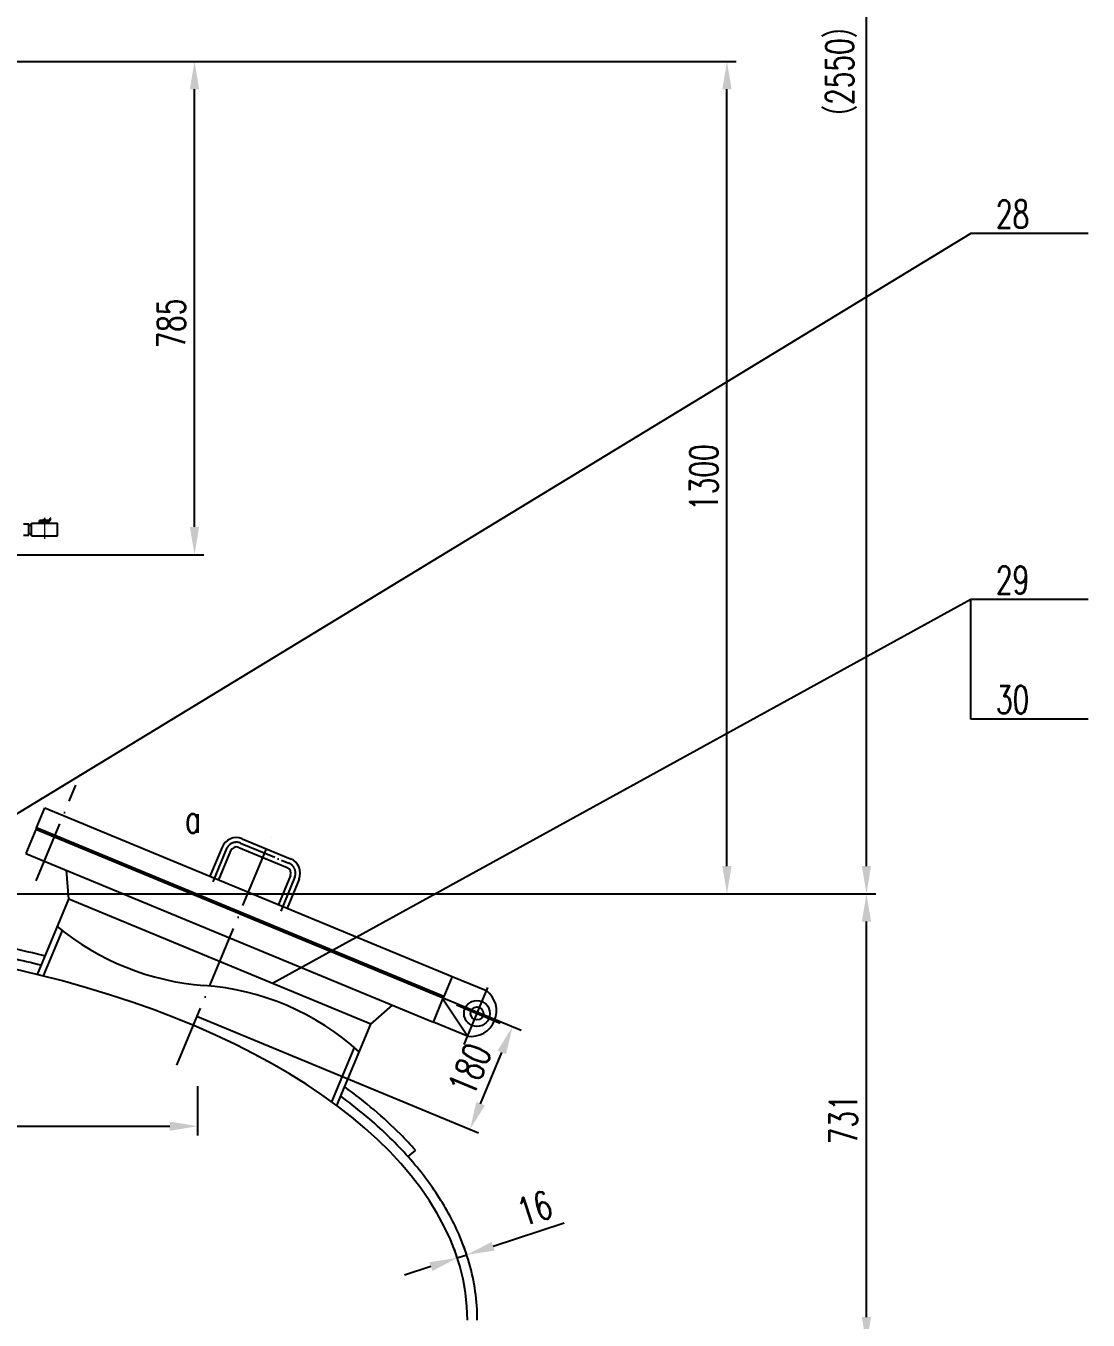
# Model space of a CAD drawing. Header units: millimetres. Extents: x 77471 to 131840, y -11230 to 75240.
# Drawn here: x 81502 to 83224, y 2218 to 4317 of the extents above; entities that cross this region are included whole.
import ezdxf
from ezdxf.enums import TextEntityAlignment as Align

# ---------------------------------------------------------------- set-up
doc = ezdxf.new("R2010")
doc.units = ezdxf.units.MM
doc.header["$LTSCALE"] = 10
doc.header["$MEASUREMENT"] = 0
for name, pattern in [('DASHDOT-M', [36, 30, -3, 0, -3]), ('DASHDOT-S', [14, 10, -2, 0, -2]), ('DIVIDE-M', [39, 30, -3, 0, -3, 0, -3])]:
    doc.linetypes.add(name, pattern=pattern)
for name, color, linetype in [('3', 3, 'Continuous'), ('cdr_dim', 7, 'Continuous'), ('cdr_dwg1', 4, 'Continuous'), ('cdr_dwg3', 1, 'DASHDOT-S'), ('cdr_text', 7, 'Continuous')]:
    doc.layers.add(name, color=color, linetype=linetype)
doc.styles.add('HZ', font='ROMANS.shx', dxfattribs={"width": 0.7, "height": 45, "bigfont": 'HZ.shx'})
doc.styles.get("Standard").update_dxf_attribs({"font": 'ROMANS.shx', "width": 0.7, "height": 30, "bigfont": 'HZ.shx'})
doc.dimstyles.new('ISO-25', dxfattribs={"dimtxt": 2.5, "dimasz": 2.5, "dimexe": 1.25, "dimexo": 0.625, "dimtad": 1, "dimtxsty": 'Standard', "dimcen": 2.5, "dimadec": 0, "dimazin": 0, "dimtfac": 1, "dimtmove": 0, "dimatfit": 3, "dimfxl": 0, "dimarcsym": 0})

# ---------------------------------------------------------------- blocks, each defined once
blk = doc.blocks.new('*D1014')
at = {"layer": 'cdr_dim', "color": 0, "linetype": 'Continuous', "lineweight": -2}
for p, q in [((82259.1, 2337.9), (82374.6, 2375.7)), ((82201.1, 2319), (82196.5, 2333.2)), ((82216.3, 2323.9), (82211.7, 2338.2)), ((82201.1, 2319), (82216.3, 2323.9)), ((82158.3, 2305), (82115.6, 2291))]:
    blk.add_line(p, q, dxfattribs=at)
at = {"layer": 'cdr_dim', "color": 0, "linetype": 'Continuous'}
for points in [[(82256.8, 2345), (82261.4, 2330.8), (82216.3, 2323.9)], [(82156, 2312.1), (82160.7, 2297.8), (82201.1, 2319)]]:
    blk.add_solid(points, dxfattribs=at)
at = {"layer": 'Defpoints', "color": 0, "linetype": 'Continuous'}
for p in [(82201.1, 2319), (82216.3, 2323.9), (82216.3, 2323.9)]:
    blk.add_point(p, dxfattribs=at)
at = {"layer": 'cdr_dim', "color": 0, "linetype": 'Continuous', "insert": (82326.6, 2399.4), "char_height": 45, "attachment_point": 5, "rotation": 18.1066, "style": 'HZ'}
blk.add_mtext('16', dxfattribs=at)
blk = doc.blocks.new('*D1016')
at = {"layer": 'cdr_dim', "color": 0, "linetype": 'Continuous', "lineweight": -2}
for p, q in [((81780, 2597.5), (81780, 2517.6)), ((80155, 2562), (80155, 2517.6)), ((80200, 2532.6), (81735, 2532.6))]:
    blk.add_line(p, q, dxfattribs=at)
at = {"layer": 'cdr_dim', "color": 0, "linetype": 'Continuous'}
for points in [[(80200, 2540.1), (80200, 2525.1), (80155, 2532.6)], [(81735, 2540.1), (81735, 2525.1), (81780, 2532.6)]]:
    blk.add_solid(points, dxfattribs=at)
at = {"layer": 'Defpoints', "color": 0, "linetype": 'Continuous'}
for p in [(81780, 2597.5), (80155, 2562), (81780, 2532.6)]:
    blk.add_point(p, dxfattribs=at)
at = {"layer": 'cdr_dim', "color": 0, "linetype": 'Continuous', "insert": (81139.1, 2570.1), "char_height": 45, "attachment_point": 5, "style": 'HZ'}
blk.add_mtext('%%c1625', dxfattribs=at)
blk = doc.blocks.new('*D1019')
at = {"layer": 'cdr_dim', "color": 0, "linetype": 'Continuous', "lineweight": -2}
for p, q in [((81848.9, 2876.8), (82304.4, 2688.1)), ((81780, 2710.5), (82235.5, 2521.8)), ((82238.9, 2569.1), (82273.3, 2652.2))]:
    blk.add_line(p, q, dxfattribs=at)
at = {"layer": 'cdr_dim', "color": 0, "linetype": 'Continuous'}
for points in [[(82266.4, 2655.1), (82280.2, 2649.4), (82290.5, 2693.8)], [(82231.9, 2572), (82245.8, 2566.2), (82221.7, 2527.5)]]:
    blk.add_solid(points, dxfattribs=at)
at = {"layer": 'Defpoints', "color": 0, "linetype": 'Continuous'}
for p in [(81848.9, 2876.8), (81780, 2710.5), (82290.5, 2693.8)]:
    blk.add_point(p, dxfattribs=at)
at = {"layer": 'cdr_dim', "color": 0, "linetype": 'Continuous', "insert": (82221.4, 2625), "char_height": 45, "attachment_point": 5, "rotation": 67.5, "style": 'HZ'}
blk.add_mtext('180', dxfattribs=at)
blk = doc.blocks.new('*D1020')
at = {"layer": 'cdr_dim', "color": 0, "linetype": 'Continuous', "lineweight": -2}
for p, q in [((81419.4, 4259.4), (81790, 4259.4)), ((81775, 3504.4), (81775, 4214.4)), ((81215.8, 3459.4), (81790, 3459.4))]:
    blk.add_line(p, q, dxfattribs=at)
at = {"layer": 'cdr_dim', "color": 0, "linetype": 'Continuous'}
for points in [[(81767.5, 4214.4), (81782.5, 4214.4), (81775, 4259.4)], [(81767.5, 3504.4), (81782.5, 3504.4), (81775, 3459.4)]]:
    blk.add_solid(points, dxfattribs=at)
at = {"layer": 'Defpoints', "color": 0, "linetype": 'Continuous'}
for p in [(81419.4, 4259.4), (81775, 4259.4), (81215.8, 3459.4)]:
    blk.add_point(p, dxfattribs=at)
at = {"layer": 'cdr_dim', "color": 0, "linetype": 'Continuous', "insert": (81737.5, 3834.4), "char_height": 45, "attachment_point": 5, "rotation": 90, "style": 'HZ'}
blk.add_mtext('785', dxfattribs=at)
blk = doc.blocks.new('*D1021')
at = {"layer": 'cdr_dim', "color": 0, "linetype": 'Continuous', "lineweight": -2}
for p, q in [((81308, 4259.4), (82653.3, 4259.4)), ((82638.3, 2954.5), (82638.3, 4214.4)), ((81336.3, 2909.5), (82653.3, 2909.5))]:
    blk.add_line(p, q, dxfattribs=at)
at = {"layer": 'cdr_dim', "color": 0, "linetype": 'Continuous'}
for points in [[(82630.8, 4214.4), (82645.8, 4214.4), (82638.3, 4259.4)], [(82630.8, 2954.5), (82645.8, 2954.5), (82638.3, 2909.5)]]:
    blk.add_solid(points, dxfattribs=at)
at = {"layer": 'Defpoints', "color": 0, "linetype": 'Continuous'}
for p in [(81308, 4259.4), (82638.3, 4259.4), (81336.3, 2909.5)]:
    blk.add_point(p, dxfattribs=at)
at = {"layer": 'cdr_dim', "color": 0, "linetype": 'Continuous', "insert": (82600.8, 3584.5), "char_height": 45, "attachment_point": 5, "rotation": 90, "style": 'HZ'}
blk.add_mtext('1300', dxfattribs=at)
blk = doc.blocks.new('*D1022')
at = {"layer": 'cdr_dim', "color": 0, "linetype": 'Continuous', "lineweight": -2}
for p, q in [((81464, 5576.4), (82879.5, 5576.4)), ((82864.5, 2954.5), (82864.5, 5531.4)), ((81938.9, 2909.5), (82879.5, 2909.5))]:
    blk.add_line(p, q, dxfattribs=at)
at = {"layer": 'cdr_dim', "color": 0, "linetype": 'Continuous'}
for points in [[(82857, 5531.4), (82872, 5531.4), (82864.5, 5576.4)], [(82857, 2954.5), (82872, 2954.5), (82864.5, 2909.5)]]:
    blk.add_solid(points, dxfattribs=at)
at = {"layer": 'Defpoints', "color": 0, "linetype": 'Continuous'}
for p in [(81464, 5576.4), (82864.5, 5576.4), (81938.9, 2909.5)]:
    blk.add_point(p, dxfattribs=at)
at = {"layer": 'cdr_dim', "color": 0, "linetype": 'Continuous', "insert": (82823.9, 4243), "char_height": 45, "attachment_point": 5, "rotation": 90, "style": 'HZ'}
blk.add_mtext('{\\fￋￎￌﾣﾤ|b0|i0|c134|p33;（}2550{\\fￋￎￌﾣﾤ|b0|i0|c134|p33;）}', dxfattribs=at)
blk = doc.blocks.new('*D1024')
at = {"layer": 'cdr_dim', "color": 0, "linetype": 'Continuous', "lineweight": -2}
for p, q in [((82507.3, 2909.5), (82879.5, 2909.5)), ((82864.5, 2223.1), (82864.5, 2864.5)), ((82233.5, 2178.1), (82879.5, 2178.1))]:
    blk.add_line(p, q, dxfattribs=at)
at = {"layer": 'cdr_dim', "color": 0, "linetype": 'Continuous'}
for points in [[(82857, 2864.5), (82872, 2864.5), (82864.5, 2909.5)], [(82857, 2223.1), (82872, 2223.1), (82864.5, 2178.1)]]:
    blk.add_solid(points, dxfattribs=at)
at = {"layer": 'Defpoints', "color": 0, "linetype": 'Continuous'}
for p in [(82507.3, 2909.5), (82864.5, 2909.5), (82233.5, 2178.1)]:
    blk.add_point(p, dxfattribs=at)
at = {"layer": 'cdr_dim', "color": 0, "linetype": 'Continuous', "insert": (82827, 2543.8), "char_height": 45, "attachment_point": 5, "rotation": 90, "style": 'HZ'}
blk.add_mtext('731', dxfattribs=at)

msp = doc.modelspace()

# ---------------------------------------------------------------- linework, layer by layer
at = {"color": 3, "linetype": 'DIVIDE-M', "ltscale": 0.5}
for p, q in [((81497.9419, 3509.6779), (81506.3794, 3509.6779)), ((81506.3794, 3491.1154), (81506.3794, 3509.6779)), ((81506.3794, 3507.1467), (81510.5981, 3507.1467)), ((81510.5981, 3510.5217), (81552.7856, 3510.5217)), ((81510.5981, 3490.2717), (81510.5981, 3510.5217)), ((81538.2813, 3514.7404), (81523.696, 3514.7404)), ((81523.696, 3512.2092), (81523.696, 3514.7404)), ((81538.2813, 3512.2092), (81523.696, 3512.2092)), ((81529.1606, 3514.7404), (81529.1606, 3516.4279)), ((81529.1606, 3516.4279), (81534.2231, 3516.4279)), ((81529.1606, 3510.5217), (81529.1606, 3512.2092)), ((81534.2231, 3514.7404), (81534.2231, 3516.4279)), ((81534.2231, 3510.5217), (81534.2231, 3512.2092)), ((81538.2813, 3514.7404), (81542.6801, 3519.6182)), ((81538.2813, 3512.2092), (81542.6801, 3517.087)), ((81552.7856, 3490.2717), (81552.7856, 3510.5217)), ((81497.9419, 3491.1154), (81506.3794, 3491.1154)), ((81506.3794, 3493.6467), (81510.5981, 3493.6467)), ((81510.5981, 3490.2717), (81552.7856, 3490.2717))]:
    msp.add_line(p, q, dxfattribs=at)
at = {"color": 4, "linetype": 'Continuous'}
for p, q in [((81819.6258, 2985.1552), (81800.125, 2938.0762)), ((81846.6969, 2984.7144), (81925.0611, 2952.2549)), ((81852.5057, 2998.7381), (81930.87, 2966.2786)), ((81833.6313, 2979.3024), (81814.1487, 2932.2674)), ((81930.4731, 2939.1892), (81910.9906, 2892.1542)), ((81944.515, 2933.4243), (81925.0143, 2886.3454))]:
    msp.add_line(p, q, dxfattribs=at)
at = {"color": 1, "linetype": 'DASHDOT-M', "ltscale": 0.2}
for p, q in [((81826.901, 2982.839), (81804.5755, 2928.9405)), ((81849.5996, 2991.722), (81927.9638, 2959.2625)), ((81937.7329, 2936.9309), (81914.5501, 2880.9626))]:
    msp.add_line(p, q, dxfattribs=at)
at = {"color": 4, "linetype": 'Continuous'}
for centre, radius, start, end in [((81842.8701, 2975.4756), 25.1792, 67.5, 157.5), ((81842.8701, 2975.4756), 10, 67.5, 157.5), ((81921.2343, 2943.0161), 25.1792, 337.5, 67.5), ((81921.2343, 2943.0161), 10, 337.5, 67.5)]:
    msp.add_arc(centre, radius, start, end, dxfattribs=at)
at = {"color": 1, "linetype": 'DASHDOT-M'}
for centre, start, end in [((81842.8701, 2975.4756), 67.5, 157.5), ((81921.2343, 2943.0161), 337.5, 67.5)]:
    msp.add_arc(centre, 17.585, start, end, dxfattribs=at)
at = {"layer": '3', "color": 1, "lineweight": 15}
msp.add_line((81531.6919, 3519.1572), (81531.6919, 3485.1557), dxfattribs=at)
at = {"layer": 'cdr_dim', "linetype": 'Continuous'}
for p, q in [((83033.7915, 3980.1831), (81237.9274, 2887.7296)), ((83033.7915, 3386.8558), (81901.3875, 2764.08))]:
    msp.add_line(p, q, dxfattribs=at)
at = {"layer": 'cdr_dim'}
for p, q in [((83223.8269, 3980.1831), (83033.7915, 3980.1831)), ((83223.8269, 3386.8558), (83033.7915, 3386.8558)), ((83033.7915, 3192.8557), (83033.7915, 3386.8558)), ((83223.8269, 3192.8557), (83033.7915, 3192.8557))]:
    msp.add_line(p, q, dxfattribs=at)
at = {"layer": 'cdr_dwg1', "linetype": 'Continuous'}
for p, q in [((81518.8888, 3016.6843), (81532.2827, 3049.0201)), ((81532.2827, 3049.0201), (82192.8566, 2775.4014)), ((81517.7407, 3013.9127), (81501.668, 2975.1097)), ((81518.8888, 3016.6843), (81517.7407, 3013.9127)), ((82178.3146, 2740.294), (81517.7407, 3013.9127)), ((82179.4626, 2743.0657), (81518.8888, 3016.6843)), ((81501.668, 2975.1097), (82162.2419, 2701.4911)), ((81571.0542, 2900.9086), (81567.7254, 2947.7479)), ((81520.4108, 2778.6447), (81571.0542, 2900.9086)), ((82060.7103, 2698.0864), (81571.0542, 2900.9086)), ((81530.2215, 2776.1986), (81560.7333, 2849.8605)), ((82192.8566, 2775.4014), (82179.4626, 2743.0657)), ((82192.8566, 2775.4014), (82248.2893, 2752.4404)), ((82060.7103, 2698.0864), (82096.1845, 2728.8529)), ((82162.2419, 2701.4911), (82178.3146, 2740.294)), ((82217.6747, 2678.5301), (82177.5492, 2738.4463)), ((82178.3146, 2740.294), (82179.4626, 2743.0657)), ((82005.9876, 2565.974), (82060.7103, 2698.0864)), ((82217.6747, 2678.5301), (82162.2419, 2701.4911)), ((81997.6949, 2572.0848), (82034.2426, 2660.3189)), ((82133.0736, 2493.8836), (82121.1311, 2483.2362))]:
    msp.add_line(p, q, dxfattribs=at)
for radius in [21, 10.5]:
    msp.add_circle((82232.982, 2715.4853), radius, dxfattribs=at)
msp.add_arc((82223.447, 2719.4348), 41.31, 261.9677197, 53.0322803, dxfattribs=at)
msp.add_ellipse((80967.4925, 2218.1134), major_axis=(-1250, 0), ratio=0.5, start_param=3.141592654, end_param=5.364417461, dxfattribs=at)
for points, knots in [([(81526.6035, 2793.5952), (81494.9977, 2801.4303), (81462.7451, 2808.5991), (81387.3895, 2823.4871), (81343.9193, 2830.7328), (81255.6801, 2842.8142), (81210.9114, 2847.6498), (81137.9603, 2853.4708), (81110.0187, 2855.2217), (81081.9925, 2856.5025)], [4.2520978472, 4.2520978472, 4.2520978472, 4.2520978472, 4.3360797705, 4.3360797705, 4.4451085207, 4.4451085207, 4.5541372709, 4.5541372709, 4.621247134, 4.621247134, 4.621247134, 4.621247134]), ([(81532.7952, 2808.5431), (81531.566, 2808.8494), (81530.3359, 2809.1547), (81506.5584, 2815.0316), (81483.6918, 2820.2666), (81460.5445, 2825.1559)], [4.2500392899, 4.2500392899, 4.2500392899, 4.2500392899, 4.25328236607, 4.25328236607, 4.31267882478, 4.31267882478, 4.31267882478, 4.31267882478]), ([(82133.0736, 2493.8836), (82125.3506, 2502.546), (82117.2737, 2511.1032), (82082.1367, 2546.3446), (82051.9533, 2572.0268), (82018.6065, 2596.4387)], [3.5609353828, 3.5609353828, 3.5609353828, 3.5609353828, 3.6040490606, 3.6040490606, 3.7408234866, 3.7408234866, 3.7408234866, 3.7408234866]), ([(82233.4925, 2218.1134), (82233.4925, 2233.6791), (82232.3851, 2249.2446), (82227.9682, 2280.2637), (82224.6589, 2295.717), (82215.874, 2326.4083), (82210.3986, 2341.6462), (82193.8452, 2379.8724), (82181.3362, 2402.6532), (82151.568, 2447.2302), (82134.3091, 2469.0274), (82095.2939, 2511.4189), (82073.5372, 2532.0137), (82037.7352, 2561.8559), (82025.2721, 2571.629), (82012.3006, 2581.215)], [3.1415926536, 3.1415926536, 3.1415926536, 3.1415926536, 3.2126687752, 3.2126687752, 3.2837448969, 3.2837448969, 3.3548210186, 3.3548210186, 3.4638497688, 3.4638497688, 3.572878519, 3.572878519, 3.6819072692, 3.6819072692, 3.7364305214, 3.7364305214, 3.7364305214, 3.7364305214])]:
    msp.add_open_spline(points, degree=3, knots=knots, dxfattribs=at)
at = {"layer": 'cdr_dwg3', "linetype": 'DASHDOT-S'}
for p, q in [((81518.3002, 2930.3367), (81582.591, 3085.5485)), ((81746.2538, 2631.3994), (81907.0358, 3019.5615)), ((82212.1996, 2665.3121), (82253.7748, 2765.6835)), ((82199.8696, 2729.2008), (82270.4441, 2699.9679))]:
    msp.add_line(p, q, dxfattribs=at)
at = {"layer": 'cdr_text', "linetype": 'Continuous'}
for centre, start, end in [((81821.96, 3183.8316), 230.5605846, 265.7099569), ((81758.525, 2338.2075), 48.0101626, 85.7099569)]:
    msp.add_arc(centre, 424, start, end, dxfattribs=at)

# ---------------------------------------------------------------- texts
at = {"layer": 'cdr_dim', "linetype": 'Continuous', "style": 'HZ', "width": 0.7}
msp.add_text('a', height=45, dxfattribs=at).set_placement((81772.3673, 3008.6511), align=Align.CENTER)
at = {"layer": 'cdr_dwg1', "linetype": 'Continuous', "style": 'HZ', "width": 0.7}
for s, p in [('28', (83074.4646, 3989.3182)), ('29', (83074.4646, 3395.9909)), ('30', (83074.4646, 3201.9909))]:
    msp.add_text(s, height=45, dxfattribs=at).set_placement(p)

# ---------------------------------------------------------------- dimensions: what is measured, and where the dimension line sits
at = {"layer": 'cdr_dim', "linetype": 'Continuous'}
for base, p1, p2, text, picture, middle in [((82864.5285, 5576.4485), (81938.919, 2909.4767), (81463.9925, 5576.4485), '{\\f宋体|b0|i0|c134|p33;（}2550{\\f宋体|b0|i0|c134|p33;）}', '*D1022', (82823.9035, 4242.9626)), ((82638.2689, 4259.4485), (81336.3456, 2909.4767), (81307.9925, 4259.4485), '1300', '*D1021', (82600.7689, 3584.4626))]:
    dim = msp.add_linear_dim(base=base, p1=p1, p2=p2, angle=90, text=text, dimstyle='ISO-25', override={"dimscale": 15, "dimtxt": 30, "dimasz": 3, "dimexe": 1, "dimexo": 0, "dimgap": 1, "dimrnd": 1, "dimtxsty": 'HZ', "dimatfit": 1, "dimtvp": 0.1}, dxfattribs=at)
    dim.commit()
    dim.dimension.update_dxf_attribs({"geometry": picture, "text_midpoint": middle})
dim = msp.add_linear_dim(base=(81775.0246, 4259.4485), p1=(81215.8249, 3459.4485), p2=(81419.4013, 4259.4485), angle=90, text='785', dimstyle='ISO-25', override={"dimscale": 15, "dimtxt": 30, "dimasz": 3, "dimexe": 1, "dimexo": 0, "dimgap": 1, "dimrnd": 1, "dimtxsty": 'HZ', "dimatfit": 1, "dimtvp": 0.1}, dxfattribs=at)
dim.commit()
dim.dimension.update_dxf_attribs({"geometry": '*D1020', "text_midpoint": (81775.0246, 3834.4485), "dimtype": 160})
dim = msp.add_linear_dim(base=(82864.5285, 2909.4767), p1=(82233.4925, 2178.1134), p2=(82507.338, 2909.4767), angle=90, dimstyle='ISO-25', override={"dimscale": 15, "dimtxt": 30, "dimasz": 3, "dimexe": 1, "dimexo": 0, "dimgap": 1, "dimrnd": 1, "dimtxsty": 'HZ', "dimatfit": 1, "dimtvp": 0.1}, dxfattribs=at)
dim.commit()
dim.dimension.update_dxf_attribs({"geometry": '*D1024', "text_midpoint": (82827.0285, 2543.7951)})
for p1, p2, distance, picture, middle in [((81779.9925, 2710.4564), (81848.8746, 2876.7525), -478.0514, '*D1019', (82221.45, 2625.0127)), ((82201.1155, 2318.9528), (82216.3231, 2323.9254), 0, '*D1014', (82326.5676, 2399.4267))]:
    dim = msp.add_aligned_dim(p1=p1, p2=p2, distance=distance, dimstyle='ISO-25', override={"dimscale": 15, "dimtxt": 30, "dimasz": 3, "dimexe": 1, "dimexo": 0, "dimgap": 1, "dimrnd": 1, "dimtxsty": 'HZ', "dimatfit": 1, "dimtvp": 0.1}, dxfattribs=at)
    dim.commit()
    dim.dimension.update_dxf_attribs({"geometry": picture, "text_midpoint": middle})
dim = msp.add_linear_dim(base=(81779.9925, 2532.5914), p1=(80154.9925, 2562.0498), p2=(81779.9925, 2597.5016), text='%%c<>', dimstyle='ISO-25', override={"dimscale": 15, "dimtxt": 30, "dimasz": 3, "dimexe": 1, "dimexo": 0, "dimgap": 1, "dimrnd": 1, "dimtxsty": 'HZ', "dimatfit": 1, "dimtvp": 0.1}, dxfattribs=at)
dim.commit()
dim.dimension.update_dxf_attribs({"geometry": '*D1016', "text_midpoint": (81139.055, 2532.5914), "dimtype": 160})

doc.saveas('drawing.dxf')
